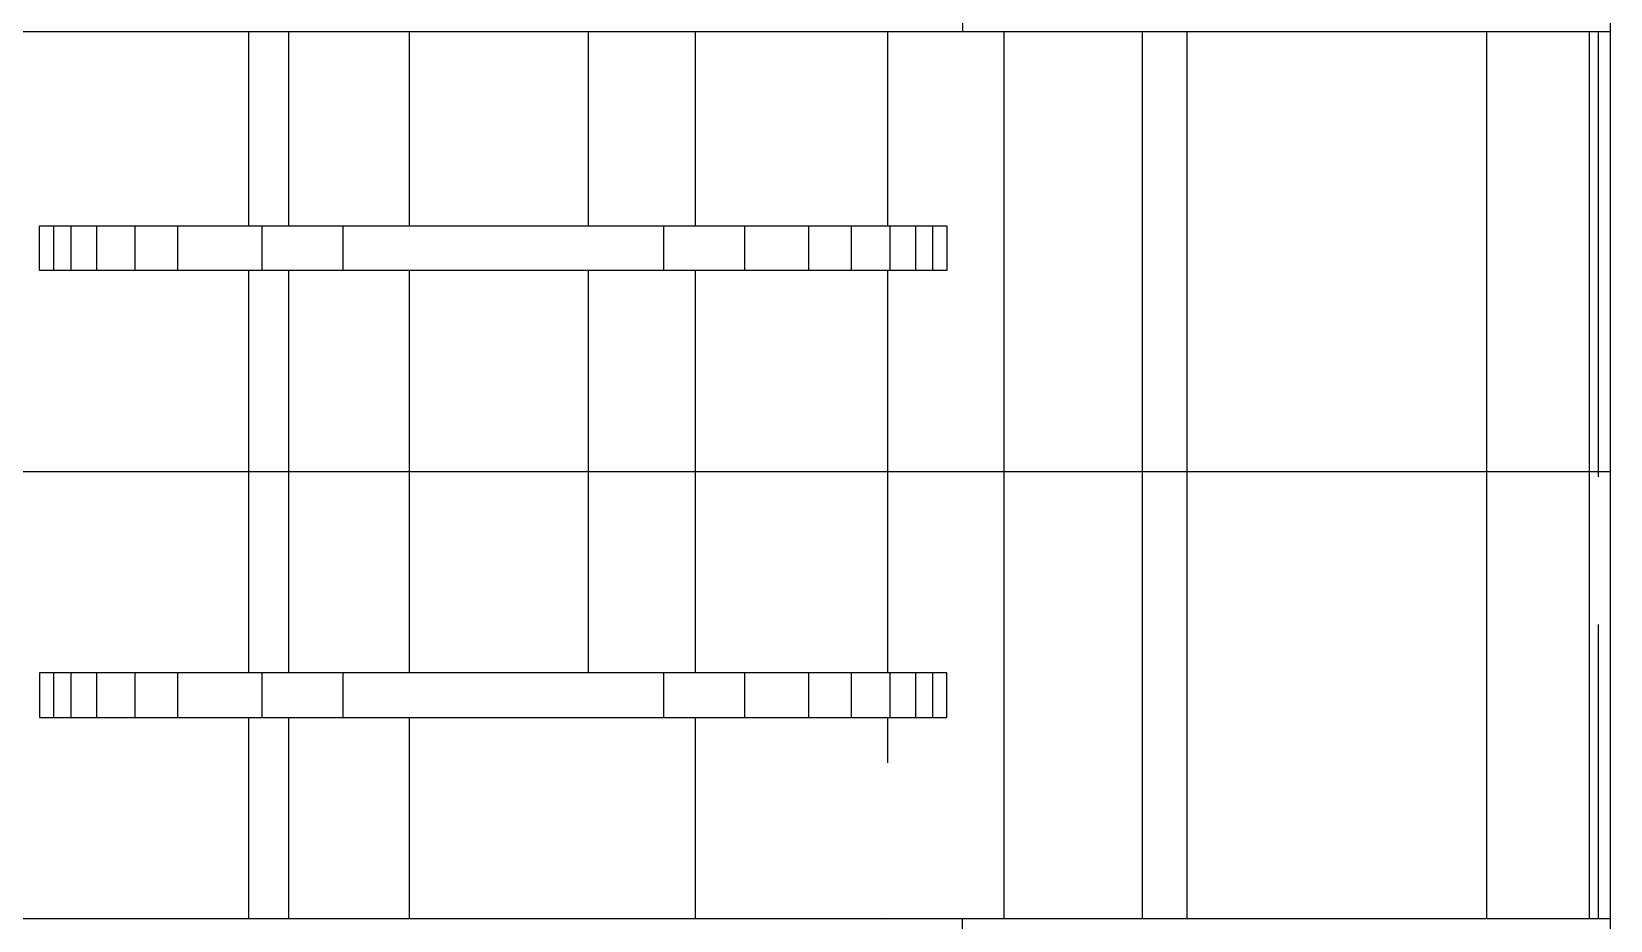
# Model space of a CAD drawing. Header units: inches. Extents: x 8.4 to 50.9, y 14.4 to 39.2.
# Drawn here: x 9.2051 to 9.5584, y 25.5506 to 25.7495 of the extents above; entities that cross this region are included whole.
import ezdxf

# ---------------------------------------------------------------- set-up
doc = ezdxf.new("R2010")
doc.units = ezdxf.units.IN
doc.header["$MEASUREMENT"] = 0
doc.layers.add('02', color=2, linetype='Continuous')

msp = doc.modelspace()

# ---------------------------------------------------------------- linework, layer by layer
at = {"layer": '02'}
for p, q in [((9.4134, 26.851), (9.4134, 25.7495)), ((9.5584, 24.551), (9.5584, 26.851)), ((9.0584, 25.7495), (9.5584, 25.7495)), ((9.25373, 25.706), (9.25373, 25.7495)), ((9.26273, 25.706), (9.26273, 25.7495)), ((9.28973, 25.706), (9.28973, 25.7495)), ((9.32973, 25.706), (9.32973, 25.7495)), ((9.35373, 25.706), (9.35373, 25.7495)), ((9.39673, 25.706), (9.39673, 25.7495)), ((9.42273, 25.651), (9.42273, 25.7495)), ((9.45373, 25.651), (9.45373, 25.7495)), ((9.46373, 25.651), (9.46373, 25.7495)), ((9.53073, 25.651), (9.53073, 25.7495)), ((9.55373, 25.651), (9.55373, 25.7495)), ((9.55573, 25.651), (9.55573, 25.7495)), ((9.2069, 25.696), (9.2069, 25.706)), ((9.2069, 25.706), (9.4099, 25.706)), ((9.21008, 25.706), (9.21008, 25.696)), ((9.2139, 25.706), (9.2139, 25.696)), ((9.21964, 25.706), (9.21964, 25.696)), ((9.22824, 25.706), (9.22824, 25.696)), ((9.2378, 25.706), (9.2378, 25.696)), ((9.25663, 25.706), (9.25663, 25.696)), ((9.27479, 25.706), (9.27479, 25.696)), ((9.3465, 25.706), (9.3465, 25.696)), ((9.36466, 25.706), (9.36466, 25.696)), ((9.379, 25.706), (9.379, 25.696)), ((9.38856, 25.706), (9.38856, 25.696)), ((9.39716, 25.706), (9.39716, 25.696)), ((9.4029, 25.706), (9.4029, 25.696)), ((9.40672, 25.706), (9.40672, 25.696)), ((9.4099, 25.706), (9.4099, 25.696)), ((9.4099, 25.696), (9.2069, 25.696)), ((9.25373, 25.651), (9.25373, 25.696)), ((9.26273, 25.651), (9.26273, 25.696)), ((9.28973, 25.651), (9.28973, 25.696)), ((9.32973, 25.651), (9.32973, 25.696)), ((9.35373, 25.651), (9.35373, 25.696)), ((9.39673, 25.651), (9.39673, 25.696)), ((9.0584, 25.651), (9.5584, 25.651)), ((9.25373, 25.606), (9.25373, 25.651)), ((9.26273, 25.606), (9.26273, 25.651)), ((9.28973, 25.606), (9.28973, 25.651)), ((9.32973, 25.606), (9.32973, 25.651)), ((9.35373, 25.606), (9.35373, 25.651)), ((9.39673, 25.606), (9.39673, 25.651)), ((9.42273, 25.551), (9.42273, 25.651)), ((9.45373, 25.551), (9.45373, 25.651)), ((9.46373, 25.551), (9.46373, 25.651)), ((9.53073, 25.551), (9.53073, 25.651)), ((9.55373, 25.551), (9.55373, 25.651)), ((9.55573, 25.64981), (9.55573, 25.651)), ((9.55573, 25.551), (9.55573, 25.61681)), ((9.2069, 25.606), (9.2069, 25.596)), ((9.4099, 25.606), (9.2069, 25.606)), ((9.21008, 25.606), (9.21008, 25.596)), ((9.2139, 25.606), (9.2139, 25.596)), ((9.21964, 25.606), (9.21964, 25.596)), ((9.22824, 25.606), (9.22824, 25.596)), ((9.2378, 25.606), (9.2378, 25.596)), ((9.25663, 25.606), (9.25663, 25.596)), ((9.27479, 25.606), (9.27479, 25.596)), ((9.3465, 25.606), (9.3465, 25.596)), ((9.36466, 25.606), (9.36466, 25.596)), ((9.379, 25.606), (9.379, 25.596)), ((9.38856, 25.606), (9.38856, 25.596)), ((9.39716, 25.606), (9.39716, 25.596)), ((9.4029, 25.606), (9.4029, 25.596)), ((9.40672, 25.606), (9.40672, 25.596)), ((9.4099, 25.596), (9.4099, 25.606)), ((9.2069, 25.596), (9.4099, 25.596)), ((9.25373, 25.551), (9.25373, 25.596)), ((9.26273, 25.551), (9.26273, 25.596)), ((9.28973, 25.551), (9.28973, 25.596)), ((9.35373, 25.551), (9.35373, 25.596)), ((9.39673, 25.58581), (9.39673, 25.596)), ((9.0584, 25.551), (9.5584, 25.551)), ((9.33654, 25.55096), (9.33654, 25.55096)), ((9.39623, 25.55075), (9.39623, 25.55075)), ((9.4134, 24.551), (9.4134, 25.551))]:
    msp.add_line(p, q, dxfattribs=at)

doc.saveas('drawing.dxf')
